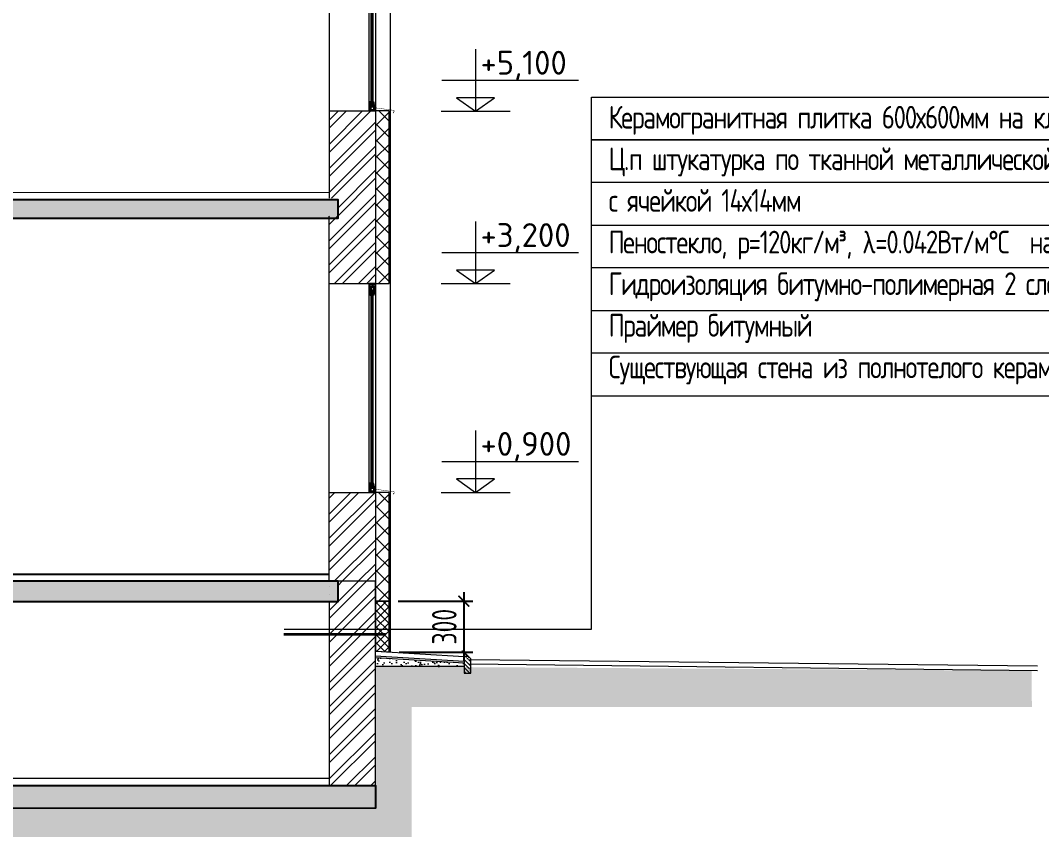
# Model space of a CAD drawing. Header units: millimetres. Extents: x -136099598 to 11807193, y 0 to 779331.
# Drawn here: x 486014 to 497258, y 285740 to 294651 of the extents above; entities that cross this region are included whole.
import ezdxf
from ezdxf import colors
from ezdxf.entities.mleader import LeaderData, LeaderLine
from ezdxf.math import Vec2, Vec3

# ---------------------------------------------------------------- set-up
doc = ezdxf.new("R2010")
doc.units = ezdxf.units.MM
doc.header["$MEASUREMENT"] = 0
doc.layers.get('0').update_dxf_attribs({"color": 250, "lineweight": 9})
doc.layers.get('Defpoints').update_dxf_attribs({"color": 8})
doc.layers.add('PDF _0', color=7, linetype='Continuous')
doc.layers.add('PDF_Геометрия', color=7, linetype='Continuous')
for name, color, linetype, lineweight in [('АР_Окна', 4, 'Continuous', 0), ('АР_Отметки', 250, 'Continuous', 15), ('АР_Стены фасадные', 7, 'Continuous', 30), ('АР_Тонкие', 250, 'Continuous', 5), ('АР_Штриховка', 253, 'Continuous', 13), ('СТЕНЫ кирпич ЛИДЕР', 250, 'Continuous', 15), ('Штриховка', 7, 'Continuous', 5)]:
    doc.layers.add(name, color=color, linetype=linetype, lineweight=lineweight)
doc.styles.add('ISOCPEUR', font='isocpeur.ttf', dxfattribs={"width": 0.7})
doc.styles.add('PDF ISOCPEUR', font='isocpeur.ttf')
doc.dimstyles.new('R_100', dxfattribs={"dimtxt": 270, "dimasz": 120, "dimexe": 100, "dimexo": 100, "dimgap": 80, "dimtad": 1, "dimdec": 0, "dimrnd": 5, "dimzin": 0, "dimdsep": 46, "dimtxsty": 'ISOCPEUR', "dimblk": 'ARCHTICK', "dimcen": 100, "dimdle": 100, "dimclrd": 256, "dimclre": 256, "dimclrt": 256, "dimadec": 0, "dimazin": 0, "dimtfac": 2, "dimtdec": 0, "dimtofl": 0, "dimtmove": 1, "dimatfit": 3, "dimfxl": 1, "dimtvp": 3, "dimtfill": 1, "dimtolj": 1, "dimtzin": 0, "dimarcsym": 0})

# ---------------------------------------------------------------- blocks, each defined once
blk = doc.blocks.new('A$Cd8d14d9d')
at = {"ltscale": 150}
for p, q in [((0, 682), (0, 0)), ((-372, 341), (1132, 341)), ((-380, 0), (380, 0))]:
    blk.add_line(p, q, dxfattribs=at)
blk.add_lwpolyline([(0, 0), (210, 147), (-210, 147), (0, 0)], dxfattribs=at)
blk = doc.blocks.new('_DotSmall')
at = {"color": 0, "linetype": 'ByBlock', "const_width": 0.5}
blk.add_lwpolyline([(-0.0625, 0, 1), (0.0625, 0, 1)], format="xyb", close=True, dxfattribs=at)
blk = doc.blocks.new('_ArchTick')
at = {"color": 0, "linetype": 'ByBlock', "const_width": 0.15}
blk.add_lwpolyline([(-0.5, -0.5), (0.5, 0.5)], dxfattribs=at)
blk = doc.blocks.new('*D1859')
at = {"lineweight": -2, "ltscale": 150, "transparency": 16777216}
for p, q in [((490896, 288354), (490896, 287595)), ((490174, 288254), (490996, 288254)), ((490184, 287695), (490996, 287695))]:
    blk.add_line(p, q, dxfattribs=at)
at = {"layer": 'Defpoints', "color": 0, "ltscale": 150, "transparency": 16777216}
for p in [(490074, 288254), (490084, 287695)]:
    blk.add_point(p, dxfattribs=at)
at = {"lineweight": -2, "ltscale": 150, "transparency": 16777216, "xscale": 120, "yscale": 120, "zscale": 120}
for p, rotation in [((490896, 288254), 90), ((490896, 287695), 270)]:
    blk.add_blockref('_ArchTick', p, dxfattribs=dict(at, rotation=rotation))
at = {"ltscale": 150, "transparency": 16777216, "insert": (490681, 287974), "char_height": 270, "attachment_point": 5, "rotation": 90, "style": 'ISOCPEUR', "bg_fill": 3, "box_fill_scale": 1.25, "bg_fill_color": 256, "bg_fill_true_color": 13158600, "bg_fill_transparency": 0}
blk.add_mtext('\\A1;300', dxfattribs=at)
at = {"layer": 'Defpoints', "color": 0, "ltscale": 150, "transparency": 16777216}
blk.add_point((490896, 287695), dxfattribs=at)
blk = doc.blocks.new('A$Ca7d7b90d')
for p, q in [((0, 2179), (0, 2161)), ((0, 2162), (0, 2100)), ((0, 2162), (7, 2162)), ((0, 2155), (0, 2162)), ((0, 2162), (7, 2162)), ((0, 2161), (0, 2154)), ((0, 2155), (0, 2155)), ((0, 2155), (0, 2155)), ((0, 2154), (0, 2155)), ((0, 2155), (0, 2155)), ((2, 2160), (7, 2160)), ((2, 2160), (2, 2151)), ((7, 2160), (2, 2160)), ((2, 2160), (2, 2151)), ((2, 2151), (17, 2151)), ((2, 2151), (17, 2151)), ((3, 2148), (3, 2131)), ((17, 2148), (3, 2148)), ((3, 2137), (3, 2114)), ((7, 2162), (7, 2160)), ((7, 2162), (7, 2160)), ((13, 2162), (22, 2162)), ((13, 2162), (13, 2160)), ((13, 2160), (13, 2162)), ((13, 2162), (22, 2162)), ((13, 2160), (17, 2160)), ((17, 2160), (13, 2160)), ((17, 2160), (17, 2151)), ((17, 2151), (17, 2160)), ((19, 2160), (22, 2160)), ((19, 2160), (19, 2151)), ((22, 2160), (19, 2160)), ((19, 2160), (19, 2151)), ((19, 2151), (32, 2160)), ((19, 2151), (32, 2151)), ((19, 2151), (19, 2151)), ((19, 2148), (32, 2148)), ((19, 2145), (19, 2115)), ((21, 2146), (21, 2115)), ((21, 2146), (49, 2146)), ((22, 2162), (22, 2160)), ((22, 2162), (22, 2160)), ((30, 2146), (30, 2144)), ((30, 2144), (39, 2144)), ((32, 2160), (32, 2179)), ((32, 2179), (32, 2179)), ((38, 2151), (51, 2151)), ((38, 2148), (51, 2148)), ((39, 2146), (39, 2144)), ((47, 2162), (56, 2162)), ((47, 2162), (47, 2160)), ((47, 2160), (51, 2160)), ((49, 2146), (49, 2115)), ((51, 2160), (51, 2151)), ((51, 2148), (51, 2115)), ((52, 2148), (66, 2148)), ((53, 2160), (56, 2160)), ((53, 2160), (53, 2151)), ((53, 2151), (68, 2151)), ((56, 2162), (56, 2160)), ((66, 2148), (66, 2123)), ((70, 2165), (70, 2179)), ((70, 2171), (70, 2110)), ((0, 2100), (16, 2096)), ((11, 2114), (3, 2114)), ((3, 2112), (3, 2101)), ((11, 2112), (3, 2112)), ((3, 2101), (12, 2099)), ((11, 2112), (15, 2107)), ((12, 2112), (16, 2107)), ((13, 2099), (16, 2098)), ((15, 2107), (15, 2102)), ((16, 2107), (16, 2101)), ((16, 2096), (16, 2076)), ((16, 2076), (16, 2075)), ((17, 2115), (21, 2112)), ((17, 2075), (17, 2075)), ((17, 2074), (17, 2065)), ((18, 2112), (18, 2106)), ((18, 2105), (18, 2084)), ((18, 2064), (27, 2060)), ((19, 2115), (21, 2115)), ((19, 2115), (31, 2115)), ((19, 2074), (19, 2066)), ((20, 2065), (27, 2062)), ((21, 2112), (31, 2112)), ((24, 2069), (24, 2074)), ((25, 2068), (24, 2068)), ((25, 2108), (25, 2112)), ((34, 2108), (25, 2108)), ((25, 2078), (55, 2080)), ((25, 2075), (25, 2078)), ((26, 2074), (25, 2075)), ((26, 2069), (26, 2074)), ((28, 2069), (26, 2069)), ((26, 2069), (26, 2069)), ((26, 2067), (26, 2067)), ((27, 2062), (27, 2066)), ((27, 2060), (29, 2060)), ((29, 2068), (28, 2069)), ((29, 2060), (29, 2068)), ((29, 2060), (30, 2056)), ((31, 2116), (31, 2112)), ((31, 2116), (38, 2116)), ((33, 2099), (33, 2104)), ((33, 2104), (35, 2104)), ((34, 2106), (34, 2108)), ((35, 2106), (34, 2106)), ((47, 2098), (34, 2098)), ((39, 2060, 0), (34, 2060, 0)), ((35, 2104), (35, 2106)), ((38, 2116), (38, 2112)), ((38, 2115), (50, 2115)), ((38, 2112), (52, 2112)), ((49, 2060, 0), (43, 2060)), ((58, 2107), (45, 2107)), ((45, 2107), (45, 2105)), ((45, 2105), (47, 2105)), ((47, 2105), (47, 2099)), ((49, 2115), (51, 2115)), ((50, 2119), (66, 2119)), ((52, 2112), (52, 2110)), ((52, 2110), (56, 2110)), ((53, 2058), (52, 2057, 0)), ((55, 2067), (53, 2067)), ((53, 2067), (53, 2064)), ((53, 2064), (54, 2064)), ((54, 2061), (53, 2061)), ((53, 2061), (53, 2058)), ((53, 2058), (54, 2058)), ((54, 2058), (64, 2062)), ((54, 2061), (54, 2061)), ((55, 2080), (55, 2067)), ((56, 2110), (56, 2117)), ((56, 2117), (66, 2117)), ((57, 2063), (56, 2065)), ((58, 2062), (56, 2061)), ((57, 2103), (57, 2106)), ((57, 2106), (58, 2106)), ((63, 2103), (57, 2103)), ((57, 2080), (57, 2066)), ((58, 2106), (58, 2107)), ((59, 2065), (58, 2066)), ((59, 2062), (63, 2063)), ((65, 2107), (61, 2107)), ((61, 2107), (61, 2106)), ((61, 2106), (63, 2106)), ((63, 2106), (63, 2103)), ((66, 2117), (65, 2110)), ((65, 2110), (70, 2110)), ((65, 2063), (65, 2107)), ((66, 2133), (66, 2119))]:
    blk.add_line(p, q)
at = {"elevation": 0}
for points in [[(70, 2191), (70, 2179), (0, 2179), (0, 2191)], [(56, 2162), (56, 2160), (53, 2160), (53, 2151), (68, 2151), (68, 2160), (62, 2160), (62, 2162), (70, 2162), (70, 2171), (70, 2179), (38, 2179), (38, 2151), (51, 2151), (51, 2160), (47, 2160), (47, 2162), (56, 2162)], [(52, 2071), (29, 2071), (29, 2075), (52, 2075)]]:
    blk.add_lwpolyline(points, close=True, dxfattribs=at)
for points in [[(18, 2112), (24, 2112), (24, 2106), (18, 2106)], [(18, 2105), (24, 2105), (24, 2084), (18, 2084)], [(24, 2074), (19, 2074)], [(45, 2079), (43, 2079), (43, 2077), (37, 2077), (38, 2079), (35, 2079), (35, 2077), (30, 2077), (30, 2078), (25, 2078), (25, 2075), (29, 2075), (29, 2075)], [(52, 2075), (55, 2077), (55, 2078), (54, 2078), (54, 2079), (52, 2079), (52, 2080), (51, 2080), (51, 2077), (45, 2077), (45, 2079)], [(65, 2107), (67, 2107), (67, 2108), (70, 2108), (70, 2110)]]:
    blk.add_lwpolyline(points)
for points in [[(22, 2077), (22, 2077, -0.220624), (22, 2078), (23, 2080, 0.200745), (23, 2080), (22, 2081), (21, 2078, 0.137154), (21, 2077), (21, 2076), (21, 2076, -0.294881), (20, 2077), (20, 2077, -0.24632), (20, 2078), (22, 2081), (19, 2081), (19, 2082), (22, 2082, -0.154463), (23, 2082), (23, 2081, -0.295046), (24, 2080), (23, 2077), (24, 2077), (24, 2077, -0.392087)], [(55, 2105), (54, 2082), (26, 2080), (26, 2082), (25, 2083), (25, 2089), (27, 2089), (27, 2090), (25, 2090), (25, 2105), (30, 2105), (30, 2099, 0.414214), (31, 2098), (31, 2098), (31, 2096, 0.414214), (32, 2095), (38, 2095), (38, 2093), (40, 2093), (40, 2095), (41, 2095), (41, 2093), (43, 2093), (43, 2095), (47, 2095), (49, 2095, 0.414214), (50, 2096), (50, 2105)]]:
    blk.add_lwpolyline(points, format="xyb", close=True, dxfattribs=at)
blk.add_lwpolyline([(57, 2080), (56, 2082), (56, 2101), (63, 2101, -0.414214), (63, 2100), (63, 2063)], format="xyb")
for centre, radius, start, end in [((15, 2113), 4.13, 32.5036, 171.0739), ((15, 2113), 3.06, 35.6724, 187.8932), ((15, 2099), 3.16, 97.2423, 180.0057), ((15, 2099), 2.09, 57.6218, 197.7088), ((17, 2075), 0.803, 180, 240), ((17, 2074), 0.803, 0, 60), ((18, 2065), 0.803, 180, 246.4843), ((20, 2066), 0.803, 180, 246.4843), ((25, 2069), 0.803, 180, 225), ((26, 2068), 0.803, 225, 270), ((26, 2066), 0.803, 0, 90), ((35, 2114), 4.87, 196.2855, 343.7145), ((34, 2099), 0.803, 180, 270), ((47, 2099), 0.803, 270, 0), ((55, 2064), 0.803, 41.6297, 176.6297), ((55, 2061), 0.803, 180, 315), ((58, 2066), 0.803, 180, 229.7384), ((57, 2063), 0.803, 315, 49.7384), ((57, 2063), 2.55, 333.5184, 49.7384), ((64, 2063), 0.803, 291.1065, 0)]:
    blk.add_arc(centre, radius, start, end)
at = {"layer": 'АР_Стены фасадные', "lineweight": 15}
for p, q in [((0, -47), (0, -109)), ((17, -98), (2, -98)), ((2, -98), (2, -107)), ((12, -46), (4, -48)), ((4, -48), (4, -59)), ((4, -59), (4, -48)), ((11, -59), (4, -59)), ((4, -60), (4, -76)), ((11, -60), (4, -60)), ((15, -76), (4, -76)), ((4, -78), (4, -95)), ((15, -78), (4, -78)), ((4, -95), (17, -95)), ((8, -76), (8, -78)), ((8, -95), (8, -98)), ((15, -53), (11, -59)), ((16, -53), (12, -59)), ((13, -61), (12, -62)), ((12, -76), (12, -78)), ((12, -95), (12, -98)), ((15, -62), (14, -64)), ((16, -48), (15, -48)), ((15, -53), (15, -49)), ((17, -63), (15, -76)), ((15, -78), (17, -95)), ((16, -23), (16, -22)), ((16, -43), (16, -23)), ((16, -53), (16, -48)), ((21, -59), (16, -63)), ((17, -22), (17, -21)), ((19, -62), (17, -77)), ((17, -77), (19, -95)), ((17, -98), (17, -107)), ((18, -11), (27, -7)), ((18, -21), (18, -11)), ((18, -52), (18, -31)), ((18, -59), (18, -53)), ((19, -21), (19, -13)), ((50, -62), (19, -62)), ((19, -65), (19, -95)), ((21, -65), (19, -65)), ((19, -95), (33, -95)), ((33, -98), (19, -98)), ((19, -98), (19, -107)), ((20, -12), (27, -9)), ((34, -59), (21, -59)), ((21, -65), (21, -93)), ((49, -93), (21, -93)), ((25, -14), (24, -15)), ((24, -16), (24, -21)), ((26, -21), (25, -22)), ((25, -22), (25, -25)), ((25, -25), (55, -27)), ((34, -54), (25, -54)), ((25, -54), (25, -59)), ((26, -14), (26, -14)), ((28, -16), (26, -16)), ((26, -16), (26, -16)), ((26, -16), (26, -21)), ((27, -7), (29, -7)), ((27, -9), (27, -13)), ((29, -15), (28, -16)), ((29, -7), (30, -3)), ((29, -7), (29, -15)), ((33, -45), (33, -51)), ((33, -51), (35, -51)), ((39, -7), (34, -7)), ((47, -45), (34, -45)), ((35, -53), (34, -53)), ((34, -53), (34, -54)), ((34, -59), (34, -62)), ((35, -51), (35, -53)), ((52, -59), (36, -59)), ((36, -59), (36, -62)), ((40, -95), (51, -95)), ((51, -98), (40, -98)), ((49, -7), (43, -7)), ((45, -54), (45, -52)), ((45, -52), (47, -52)), ((58, -54), (45, -54)), ((47, -52), (47, -45)), ((49, -93), (49, -65)), ((51, -65), (49, -65)), ((50, -62), (55, -76)), ((53, -5), (51, -4)), ((51, -95), (51, -65)), ((51, -95), (55, -76)), ((51, -98), (51, -107)), ((57, -56), (52, -56)), ((52, -59), (52, -56)), ((53, -8), (53, -5)), ((53, -5), (54, -5)), ((54, -8), (53, -8)), ((53, -14), (53, -11)), ((53, -11), (54, -11)), ((55, -14), (53, -14)), ((53, -95), (55, -82)), ((53, -95), (66, -95)), ((68, -98), (53, -98)), ((53, -98), (53, -107)), ((54, -5), (64, -9)), ((54, -8), (54, -8)), ((66, -69), (54, -69)), ((54, -69), (56, -76)), ((55, -27), (55, -14)), ((66, -82), (55, -82)), ((57, -9), (56, -8)), ((57, -10), (56, -12)), ((57, -56), (56, -64)), ((66, -64), (56, -64)), ((56, -80), (56, -76)), ((66, -80), (56, -80)), ((57, -27), (57, -13)), ((63, -50), (57, -50)), ((57, -50), (57, -53)), ((57, -53), (58, -53)), ((59, -12), (58, -13)), ((58, -53), (58, -54)), ((59, -9), (63, -10)), ((61, -54), (61, -53)), ((61, -53), (63, -53)), ((65, -54), (61, -54)), ((63, -53), (63, -50)), ((65, -10), (65, -54)), ((70, -56), (65, -56)), ((65, -56), (66, -64)), ((66, -80), (66, -69)), ((66, -95), (66, -82)), ((70, -56), (70, -109))]:
    blk.add_line(p, q, dxfattribs=at)
for points in [[(31, 2071), (31, -18)], [(34, 2071), (34, -18)], [(39, 2071), (39, -18)], [(43, 2071), (43, -18)], [(49, 2071), (49, -18)], [(52, 2071), (52, -18)], [(18, -52), (24, -52), (24, -31), (18, -31)], [(18, -59), (24, -59), (24, -53), (18, -53)], [(24, -21), (19, -21)], [(45, -26), (43, -26), (43, -24), (38, -24), (38, -26), (35, -25), (35, -24), (30, -24), (30, -25), (26, -25), (26, -22), (29, -22), (29, -22)], [(36, -62), (36, -59), (52, -59), (52, -56), (57, -56), (56, -64), (66, -64), (65, -56), (70, -56), (70, -109), (64, -109), (64, -107), (68, -107), (68, -98), (53, -98), (53, -107), (56, -107), (56, -109), (47, -109), (47, -107), (51, -107), (51, -98), (40, -98), (40, -95), (51, -95), (55, -76), (50, -62), (36, -62)], [(52, -22), (55, -24), (55, -24), (54, -24), (54, -26), (52, -26), (52, -27), (51, -27), (51, -24), (45, -24), (45, -26)], [(65, -54), (67, -54), (67, -55), (70, -55), (70, -56)]]:
    blk.add_lwpolyline(points, dxfattribs=at)
for points in [[(16, -43), (16, -45), (13, -45, 0.379688), (15, -48), (16, -48), (16, -53), (12, -59, 0.457708), (16, -63), (21, -59), (34, -59), (34, -62), (19, -62), (17, -77), (19, -95), (33, -95), (33, -98), (19, -98), (19, -107), (23, -107), (23, -109), (13, -109), (13, -107), (17, -107), (17, -98), (2, -98), (2, -107), (6, -107), (6, -109), (0, -109), (0, -47), (16, -43)], [(57, -27), (56, -29), (56, -48), (63, -48, 0.414214), (63, -47), (63, -10)]]:
    blk.add_lwpolyline(points, format="xyb", dxfattribs=at)
for points in [[(23, -24), (23, -24, 0.220624), (22, -25), (23, -27, -0.200745), (23, -27), (23, -28), (21, -25, -0.137154), (21, -24), (21, -23), (21, -23, 0.294881), (20, -24), (20, -24, 0.24632), (20, -25), (22, -28), (19, -28), (19, -29), (22, -29, 0.154463), (23, -28), (23, -28, 0.295046), (24, -27), (23, -24), (24, -24), (24, -24, 0.392087)], [(55, -52), (54, -29), (26, -26), (26, -29), (25, -30), (25, -36), (28, -36), (28, -37), (25, -37), (25, -52), (30, -52), (30, -46, -0.414214), (31, -45), (31, -45), (31, -43, -0.414214), (32, -42), (38, -42), (38, -40), (40, -40), (40, -42), (41, -42), (41, -40), (43, -40), (43, -42), (47, -42), (49, -42, -0.414214), (50, -43), (50, -52)]]:
    blk.add_lwpolyline(points, format="xyb", close=True, dxfattribs=at)
for points in [[(52, -18), (29, -18), (29, -22), (52, -22)], [(65, -66), (54, -66), (54, -68), (65, -68)]]:
    blk.add_lwpolyline(points, close=True, dxfattribs=at)
for centre, radius, start, end in [((15, -60), 3.88, 184.6729, 304.0229), ((15, -46), 3.43, 185.2138, 261.6464), ((16, -59), 3.56, 178.2218, 276.5977), ((16, -46), 2.31, 167.4935, 258.8856), ((35, -61), 4.87, 17.4307, 162.5693), ((35, -60), 2.63, 23.4637, 156.5363), ((34, -45), 0.8, 90, 180), ((47, -45), 0.8, 0, 90)]:
    blk.add_arc(centre, radius, start, end, dxfattribs=at)
at = {"layer": 'АР_Тонкие', "lineweight": 15}
for centre, radius, start, end in [((17, -22), 0.8, 120, 180), ((17, -21), 0.8, 300, 0), ((18, -11), 0.8, 113.5158, 180), ((20, -13), 0.8, 113.5158, 180), ((25, -16), 0.8, 135, 180), ((26, -15), 0.8, 90, 135), ((26, -13), 0.8, 270, 0), ((55, -8), 0.8, 45, 180), ((55, -11), 0.8, 183.3703, 318.3703), ((57, -10), 0.8, 310.2616, 45), ((58, -13), 0.8, 130.2616, 180), ((57, -10), 2.54, 310.2616, 26.4816), ((64, -10), 0.8, 0, 68.8935)]:
    blk.add_arc(centre, radius, start, end, dxfattribs=at)

msp = doc.modelspace()

# ---------------------------------------------------------------- hatches: boundary and pattern name
at = {"ltscale": 40, "true_color": 0x383e42}
h = msp.add_hatch(dxfattribs=at)
h.set_pattern_fill('ANSI32', color=250, scale=500, angle=360)
h.set_pattern_definition([(45, (0.05, 5397.36), (-132.58252, 132.58252), []), (45, (88.44, 5397.36), (-132.58252, 132.58252), [])])
h.paths.add_polyline_path([(489511.573, 292693.943), (489511.573, 292493.943), (489413.683, 292493.943), (489413.683, 291753.603), (489923.725, 291753.625), (489923.682, 293653.866), (489413.683, 293653.866), (489413.683, 292693.943)])
at = {"ltscale": 100, "transparency": 33554687}
h = msp.add_hatch(dxfattribs=at)
h.set_pattern_fill('ANSI35', color=0, scale=700)
h.set_pattern_definition([(45, (-0.0006, 0.44), (-123.743687, 123.743687), []), (45, (123.74, 0.44), (-123.743687, 123.743687), [218.75, -43.75, 0, -43.75])])
h.paths.add_polyline_path([(489511.573, 292674.387), (441648.684, 292674.429), (441648.744, 292474.429), (453088.805, 292474.301), (453126.166, 292474.387), (489511.573, 292474.387)])
at = {"ltscale": 40, "true_color": 0x383e42}
h = msp.add_hatch(dxfattribs=at)
h.set_pattern_fill('ANSI32', color=250, scale=500, angle=360)
h.paths.add_polyline_path([(489923.723, 289453.603), (489923.644, 288474.062), (489413.683, 288474.062), (489413.762, 289453.603)])
at = {"ltscale": 100, "transparency": 33554687}
h = msp.add_hatch(dxfattribs=at)
h.set_pattern_fill('ANSI35', color=0, scale=700)
h.set_pattern_definition([(45, (232.5, 0.4), (-123.743687, 123.743687), []), (45, (356.24, 0.4), (-123.743687, 123.743687), [218.75, -43.75, 0, -43.75])])
h.paths.add_polyline_path([(489510.69, 288473.945), (441648.654, 288473.876), (441648.684, 288252.844), (453441.302, 288252.85), (441648.243, 288252.843), (489512.015, 288252.869)])
at = {"ltscale": 40, "true_color": 0x383e42}
h = msp.add_hatch(dxfattribs=at)
h.set_pattern_fill('ANSI32', color=250, scale=500, angle=360)
h.set_pattern_definition([(45, (0, -0.65), (-132.58252, 132.58252), []), (45, (88.39, -0.65), (-132.58252, 132.58252), [])])
h.paths.add_polyline_path([(489413.684, 288242.866), (489413.684, 288472.173), (489413.664, 288472.173), (489413.664, 286223.541), (489923.706, 286223.563), (489923.705, 288473.78), (489511.573, 288473.763), (489511.573, 288242.866)])
h = msp.add_hatch(dxfattribs=at)
h.set_pattern_fill('EARTH', color=250, scale=2000, angle=45)
h.paths.add_polyline_path([(490321.312, 287088.144), (497150.726, 287088.144), (497148.347, 287489.007), (489923.666, 287534.982), (489923.665, 285993.814), (459863.684, 285993.29), (459863.704, 285696.068), (441108.836, 285694.972), (441108.722, 286786.02), (441108.703, 286786.02), (441108.666, 288123.205), (433828.621, 288088.919), (433826.365, 287594.299), (440721.661, 287594.299), (440721.661, 285253.267), (460254.198, 285253.267), (460254.198, 285503.325), (490321.312, 285503.325)])
at = {"ltscale": 100}
h = msp.add_hatch(dxfattribs=at)
h.set_pattern_fill('AR-SAND', color=256, scale=2)
h.set_pattern_definition([(37.5, (109864.796, 270598.46), (-3.200063, 97.882647), [0, -77.216, 0, -86.36, 0, -82.55]), (7.5, (109864.8, 270598.46), (89.904657, 143.36502), [0, -41.656, 0, -69.596, 0, -26.67]), (327.5, (109802.31, 270598.46), (158.198474, 0.287437), [0, -25.4, 0, -91.44, 0, -119.38]), (317.5, (109802.31, 270598.46), (152.71129, 44.585865), [0, -12.7, 0, -59.944, 0, -68.58])])
h.paths.add_polyline_path([(490901.036, 287534.982), (489923.684, 287534.982), (489923.757, 287635.506), (490901.036, 287575.394)])
h = msp.add_hatch(dxfattribs=at)
h.set_pattern_fill('ANSI35', color=256, scale=10, angle=90)
h.set_pattern_definition([(135, (485537.74, 287857.775), (-44.9013, -44.9013), []), (135, (485537.74, 287902.676), (-44.9013, -44.9013), [79.375, -15.875, 0, -15.875])])
h.paths.add_polyline_path([(490973.441, 287619.173), (490946.5, 287644.431), (490901.036, 287644.431), (490901.036, 287462.576), (490973.441, 287462.576)])
at = {"ltscale": 100, "transparency": 33554687}
h = msp.add_hatch(dxfattribs=at)
h.set_pattern_fill('ANSI35', color=0, scale=700)
h.set_pattern_definition([(45, (0, -70), (-123.743687, 123.743687), []), (45, (123.74, -70), (-123.743687, 123.743687), [218.75, -43.75, 0, -43.75])])
h.paths.add_polyline_path([(459463.722, 286223.552), (489923.685, 286223.552), (489923.684, 285974.916), (459463.721, 285972.159)])
at = {"layer": 'Штриховка', "transparency": 33554636}
h = msp.add_hatch(dxfattribs=at)
h.set_pattern_fill('ANSI37', color=256, scale=1000)
h.set_pattern_definition([(45, (-0.001, 3500.05), (-88.388348, 88.388348), []), (135, (-0.001, 3500.05), (-88.388348, -88.388348), [])])
h.paths.add_polyline_path([(490073.683, 293653.866), (490073.683, 291753.603), (489923.683, 291753.603), (489923.683, 293653.866)])
h = msp.add_hatch(dxfattribs=at)
h.set_pattern_fill('ANSI37', color=256, scale=1000)
h.paths.add_polyline_path([(490073.606, 289453.603), (490073.528, 288253.671), (489923.684, 288253.671), (489923.763, 289453.603)])
h = msp.add_hatch(dxfattribs=at)
h.set_pattern_fill('ANSI37', color=256, scale=500)
h.set_pattern_definition([(45, (311700.98, -4994.586), (-44.194174, 44.194174), []), (135, (311700.98, -4994.586), (-44.194174, -44.194174), [])])
h.paths.add_polyline_path([(490073.606, 288253.552), (490073.606, 287695.315), (489923.684, 287704.535), (489923.763, 288253.552)])

# ---------------------------------------------------------------- linework, layer by layer
at = {"ltscale": 150}
for p, q in [((490083.683, 302393.942), (490083.683, 287694.696)), ((489413.682, 293653.866), (489923.682, 293653.866)), ((489413.683, 288473.943), (489413.683, 292493.943)), ((489413.683, 291753.603), (489923.683, 291753.603)), ((489413.683, 289453.603), (489923.683, 289453.603)), ((459583.686, 286304.673), (489413.685, 286304.673, 1.185))]:
    msp.add_line(p, q, dxfattribs=at)
for points in [[(489413.683, 296691.968), (489413.683, 292693.943)], [(489923.683, 293653.866), (489923.683, 292673.943)], [(489413.684, 288252.867), (489413.685, 286223.552), (489923.685, 286223.552), (489923.684, 288473.68), (489413.684, 288473.68)]]:
    msp.add_lwpolyline(points, dxfattribs=at)
for points in [[(489923.683, 291753.603), (490073.683, 291753.603), (490073.683, 293653.866), (489923.683, 293653.866)], [(489923.684, 288253.552), (490073.684, 288253.552), (490073.684, 289453.603), (489923.684, 289453.603)], [(489923.684, 287704.535), (490073.684, 287695.311), (490073.684, 288253.552), (489923.684, 288253.552)]]:
    msp.add_lwpolyline(points, close=True, dxfattribs=at)
at = {"ltscale": 100}
for points in [[(489923.757, 287635.506), (490901.036, 287575.394), (490901.036, 287534.982), (489923.684, 287534.982)], [(490901.036, 287462.576), (490973.441, 287462.576), (490973.441, 287619.173), (490946.5, 287644.431), (490901.036, 287644.431)]]:
    msp.add_lwpolyline(points, close=True, dxfattribs=at)
at = {"layer": 'PDF_Геометрия', "lineweight": 13, "ltscale": 100, "transparency": 33554687}
for p, q in [((497211.966, 287488.271, 950), (490962.863, 287560.56, 950)), ((497212.545, 287538.268, 950), (490963.441, 287610.557, 950))]:
    msp.add_line(p, q, dxfattribs=at)
at = {"layer": 'PDF_Геометрия', "lineweight": 13, "ltscale": 100, "transparency": 33554687, "elevation": 0.403}
for points in [[(500393.755, 293334.955), (492302.81, 293334.955), (492302.81, 293804.955), (500393.755, 293804.955)], [(500393.755, 292864.955), (492302.81, 292864.955), (492302.81, 293334.955), (500393.755, 293334.955)], [(500393.755, 291924.955), (492302.81, 291924.955), (492302.81, 292394.955), (500393.755, 292394.955)], [(500393.755, 290984.955), (492302.81, 290984.955), (492302.81, 291454.955), (500393.755, 291454.955)], [(492302.81, 290514.955), (492302.81, 290514.955), (492302.81, 290514.955), (500393.755, 290514.955)]]:
    msp.add_lwpolyline(points, dxfattribs=at)
at = {"layer": 'PDF_Геометрия', "lineweight": 13, "ltscale": 100, "transparency": 33554687}
for points in [[(489920.615, 287654.629), (490897.967, 287594.525)], [(489923.684, 287704.535), (490901.036, 287644.431)]]:
    msp.add_lwpolyline(points, dxfattribs=at)
at = {"layer": 'АР_Окна', "ltscale": 150}
for points in [[(489854.021, 295953.866), (489923.683, 295953.866), (489923.683, 293653.866), (489854.021, 293653.866)], [(489854.021, 291753.603), (489923.683, 291753.603), (489923.683, 289453.603), (489854.021, 289453.603)]]:
    msp.add_lwpolyline(points, close=True, dxfattribs=at)
at = {"layer": 'АР_Отметки', "color": 18, "true_color": 0x000000}
msp.add_line((489413.684, 292753.943), (468797.71, 292733.948), dxfattribs=at)
at = {"layer": 'АР_Штриховка', "const_width": 4.536}
for points in [[(490126.752, 293627.656), (490118.364, 293639.544, -0.629962256), (490119.821, 293642.587), (490127.467, 293642.587, 0.397197195), (490129.746, 293644.741), (490129.746, 293657.282, 0.373560684), (490127.169, 293660.25), (489930.369, 293687.19), (489930.369, 293706.849)], [(490126.753, 289427.393), (490118.365, 289439.281, -0.629962256), (490119.822, 289442.324), (490127.468, 289442.324, 0.397197195), (490129.747, 289444.478), (490129.747, 289457.019, 0.373560684), (490127.17, 289459.987), (489930.37, 289486.928), (489930.37, 289506.586)]]:
    msp.add_lwpolyline(points, format="xyb", dxfattribs=at)
at = {"layer": 'СТЕНЫ кирпич ЛИДЕР', "lineweight": 25, "ltscale": 100}
msp.add_line((470324.534, 288553.379), (489413.683, 288553.552), dxfattribs=at)
for points in [[(441648.684, 292473.943), (489511.573, 292473.943), (489511.573, 292673.943), (441648.684, 292673.943)], [(441648.684, 288252.844), (489511.573, 288252.868), (489511.573, 288473.943), (441648.684, 288473.919)]]:
    msp.add_lwpolyline(points, close=True, dxfattribs=at)
msp.add_lwpolyline([(459463.721, 285923.552), (459463.722, 286223.552), (489923.685, 286223.552), (489923.674, 285974.634), (459863.675, 285972.47)], dxfattribs=at)

# ---------------------------------------------------------------- block references
at = {"lineweight": 35, "ltscale": 150, "xscale": -1}
for p in [(489923.54, 293762.709), (489923.543, 289562.446)]:
    msp.add_blockref('A$Ca7d7b90d', p, dxfattribs=at)
at = {"ltscale": 150}
for p in [(491025.27, 293651.689), (491025.27, 291753.603), (491025.271, 289453.603)]:
    msp.add_blockref('A$Cd8d14d9d', p, dxfattribs=at)

# ---------------------------------------------------------------- texts
at = {"layer": 'PDF _0', "lineweight": 0, "char_height": 262.4934, "attachment_point": 7, "style": 'PDF ISOCPEUR'}
for s, insert in [('+5,100', (491079.595, 293992.605)), ('+3,200', (491079.595, 292094.519)), ('+0,900', (491079.596, 289794.519))]:
    msp.add_mtext(s, dxfattribs=dict(at, insert=insert))
at = {"layer": 'PDF_Геометрия', "lineweight": 13, "ltscale": 100, "transparency": 33554687, "insert": (492490.159, 293709.987), "char_height": 250, "width": 14150.85422, "attachment_point": 1, "line_spacing_factor": 1.1, "style": 'ISOCPEUR'}
msp.add_mtext('\\pxse1.125;{\\W0.8;\\T0.9;Керамогранитная плитка 600х600мм на клею                -20 \\PЦ.п штукатурка по тканной металлической сетке d-0.8мм \\Pс ячейкой 14х14мм                                              -60 \\PПеностекло, р=120кг/м³, λ=0.042Вт/м°С  на 300мм от ур.земли -150 \\PГидроизоляция битумно-полимерная 2 слоя\\PПраймер битумный \\PСуществующая стена из полнотелого керамического кирпича }', dxfattribs=at)

# ---------------------------------------------------------------- leaders
at = {"layer": 'АР_Отметки'}
ml = msp.add_multileader_mtext('Standard', dxfattribs=at)
ml.set_content('Л.2', color=256, style='ISOCPEUR')
ml.set_leader_properties(color=256, linetype='Continuous', lineweight=-1)
ml.set_arrow_properties(name='DOTSMALL')
ml.build(insert=Vec2(0, 0))
ml.multileader.update_dxf_attribs({"has_text_frame": 1, "text_left_attachment_type": 4, "text_right_attachment_type": 4, "dogleg_length": 100, "arrow_head_size": 280.8})
ctx = ml.context
ctx.base_point, ctx.char_height, ctx.arrow_head_size, ctx.landing_gap_size, ctx.plane_origin = Vec3(757009.836, 304935.888), 390, 280.8, 78, Vec3(796377.867, 286803.821)
ctx.left_attachment, ctx.right_attachment = 4, 4
notes = []
notes.append((ctx, [(0, (0, 0, 0), (0, 0), (1, 0), 1, [])]))
ctx.mtext.insert, ctx.mtext.width, ctx.mtext.line_spacing_style, ctx.mtext.flow_direction = Vec3(757087.836, 305455.888), 1330.20737, 2, 5
ml = msp.add_multileader_mtext('Standard', dxfattribs=at)
ml.set_content('Л.1', color=256, style='ISOCPEUR')
ml.set_leader_properties(color=256, linetype='Continuous', lineweight=-1)
ml.set_arrow_properties(name='DOTSMALL')
ml.build(insert=Vec2(0, 0))
ml.multileader.update_dxf_attribs({"has_text_frame": 1, "text_left_attachment_type": 4, "text_right_attachment_type": 4, "dogleg_length": 100, "arrow_head_size": 280.8})
ctx = ml.context
ctx.base_point, ctx.char_height, ctx.arrow_head_size, ctx.landing_gap_size, ctx.plane_origin = Vec3(677591.785, 304641.689), 390, 280.8, 78, Vec3(716959.816, 286509.623)
ctx.left_attachment, ctx.right_attachment = 4, 4
notes.append((ctx, [(0, (0, 0, 0), (0, 0), (1, 0), 1, [])]))
ctx.mtext.insert, ctx.mtext.width, ctx.mtext.line_spacing_style, ctx.mtext.flow_direction = Vec3(677669.785, 305161.689), 1330.20737, 2, 5
ml = msp.add_multileader_mtext('Standard', dxfattribs=at)
ml.set_content('Л.4', color=256, style='ISOCPEUR')
ml.set_leader_properties(color=256, linetype='Continuous', lineweight=-1)
ml.set_arrow_properties(name='DOTSMALL')
ml.build(insert=Vec2(0, 0))
ml.multileader.update_dxf_attribs({"has_text_frame": 1, "text_left_attachment_type": 4, "text_right_attachment_type": 4, "dogleg_length": 100, "arrow_head_size": 280.8})
ctx = ml.context
ctx.base_point, ctx.char_height, ctx.arrow_head_size, ctx.landing_gap_size, ctx.plane_origin = Vec3(626495.867, 302619.898), 390, 280.8, 78, Vec3(665863.898, 284487.832)
ctx.left_attachment, ctx.right_attachment = 4, 4
notes.append((ctx, [(0, (0, 0, 0), (0, 0), (1, 0), 1, [])]))
ctx.mtext.insert, ctx.mtext.width, ctx.mtext.line_spacing_style, ctx.mtext.flow_direction = Vec3(626573.867, 303139.898), 1330.20737, 2, 5
ml = msp.add_multileader_mtext('Standard', dxfattribs=at)
ml.set_content('Л.5', color=256, style='ISOCPEUR')
ml.set_leader_properties(color=256, linetype='Continuous', lineweight=-1)
ml.set_arrow_properties(name='DOTSMALL')
ml.build(insert=Vec2(0, 0))
ml.multileader.update_dxf_attribs({"has_text_frame": 1, "text_left_attachment_type": 4, "text_right_attachment_type": 4, "dogleg_length": 100, "arrow_head_size": 216})
ctx = ml.context
ctx.base_point, ctx.char_height, ctx.arrow_head_size, ctx.landing_gap_size, ctx.plane_origin = Vec3(611665.452, 298615.244), 300, 216, 60, Vec3(641948.553, 284667.5)
ctx.left_attachment, ctx.right_attachment = 4, 4
notes.append((ctx, [(0, (0, 0, 0), (0, 0), (1, 0), 1, [])]))
ctx.mtext.insert, ctx.mtext.width, ctx.mtext.line_spacing_style, ctx.mtext.flow_direction = Vec3(611725.452, 299015.244), 1023.23644, 2, 5
ml = msp.add_multileader_mtext('Standard', dxfattribs=at)
ml.set_content('Л.3', color=256, style='ISOCPEUR')
ml.set_leader_properties(color=256, linetype='Continuous', lineweight=-1)
ml.set_arrow_properties(name='DOTSMALL')
ml.build(insert=Vec2(0, 0))
ml.multileader.update_dxf_attribs({"has_text_frame": 1, "text_left_attachment_type": 4, "text_right_attachment_type": 4, "dogleg_length": 100, "arrow_head_size": 280.8})
ctx = ml.context
ctx.base_point, ctx.char_height, ctx.arrow_head_size, ctx.landing_gap_size, ctx.plane_origin = Vec3(645836.272, 298223.082), 390, 280.8, 78, Vec3(607061.041, 280091.016)
ctx.left_attachment, ctx.right_attachment = 4, 4
notes.append((ctx, [(0, (0, 0, 0), (0, 0), (1, 0), 1, [])]))
ctx.mtext.insert, ctx.mtext.width, ctx.mtext.line_spacing_style, ctx.mtext.flow_direction = Vec3(645914.272, 298743.082), 1330.20737, 2, 5
ml = msp.add_multileader_mtext('Standard', dxfattribs=at)
ml.set_content('Л.2п', color=256, style='ISOCPEUR')
ml.set_leader_properties(color=256, linetype='Continuous', lineweight=-1)
ml.set_arrow_properties(name='DOTSMALL')
ml.build(insert=Vec2(0, 0))
ml.multileader.update_dxf_attribs({"has_text_frame": 1, "text_left_attachment_type": 4, "text_right_attachment_type": 4, "dogleg_length": 100, "arrow_head_size": 180})
ctx = ml.context
ctx.base_point, ctx.char_height, ctx.arrow_head_size, ctx.landing_gap_size, ctx.plane_origin = Vec3(677688.832, 286610.623), 250, 180, 50, Vec3(702924.749, 274987.504)
ctx.left_attachment, ctx.right_attachment = 4, 4
notes.append((ctx, [(0, (0, 0, 0), (0, 0), (1, 0), 1, [])]))
ctx.mtext.insert, ctx.mtext.width, ctx.mtext.line_spacing_style, ctx.mtext.flow_direction = Vec3(677738.832, 286943.957), 852.69703, 2, 5
for ctx, leaders in notes:
    for number, flags, end, landing, length, lines in leaders:
        leader = LeaderData()
        leader.index, (leader.has_last_leader_line, leader.has_dogleg_vector, leader.attachment_direction) = number, flags
        leader.last_leader_point, leader.dogleg_vector, leader.dogleg_length = Vec3(end), Vec3(landing), length
        for number, points, colour, breaks in lines:
            line = LeaderLine()
            line.index, line.vertices, line.color, line.breaks = number, Vec3.list(points), colors.encode_raw_color(colour), breaks
            leader.lines.append(line)
        ctx.leaders.append(leader)

# ---------------------------------------------------------------- next in the draw order: dimensions: what is measured, and where the dimension line sits
at = {"ltscale": 150}
dim = msp.add_linear_dim(base=(490896.487, 287694.696), p1=(490073.684, 288253.552), p2=(490083.683, 287694.696), angle=90, text='300', dimstyle='R_100', override={"dimpost": '\\X'}, dxfattribs=at)
dim.commit()
dim.dimension.update_dxf_attribs({"geometry": '*D1859', "text_midpoint": (490681.487, 287974.124)})

# ---------------------------------------------------------------- next in the draw order: linework, layer by layer
at = {"layer": 'PDF_Геометрия', "lineweight": 13, "ltscale": 100, "transparency": 33554687, "elevation": 0.403}
msp.add_lwpolyline([(488919.052, 287947.956), (492302.81, 287947.956), (492302.81, 293334.955)], dxfattribs=at)
at = {"layer": 'PDF_Геометрия', "lineweight": 35, "ltscale": 100, "transparency": 33554687, "elevation": 0.403}
msp.add_lwpolyline([(488915.409, 287893.329), (490033.409, 287893.329)], dxfattribs=at)

doc.saveas('drawing.dxf')
